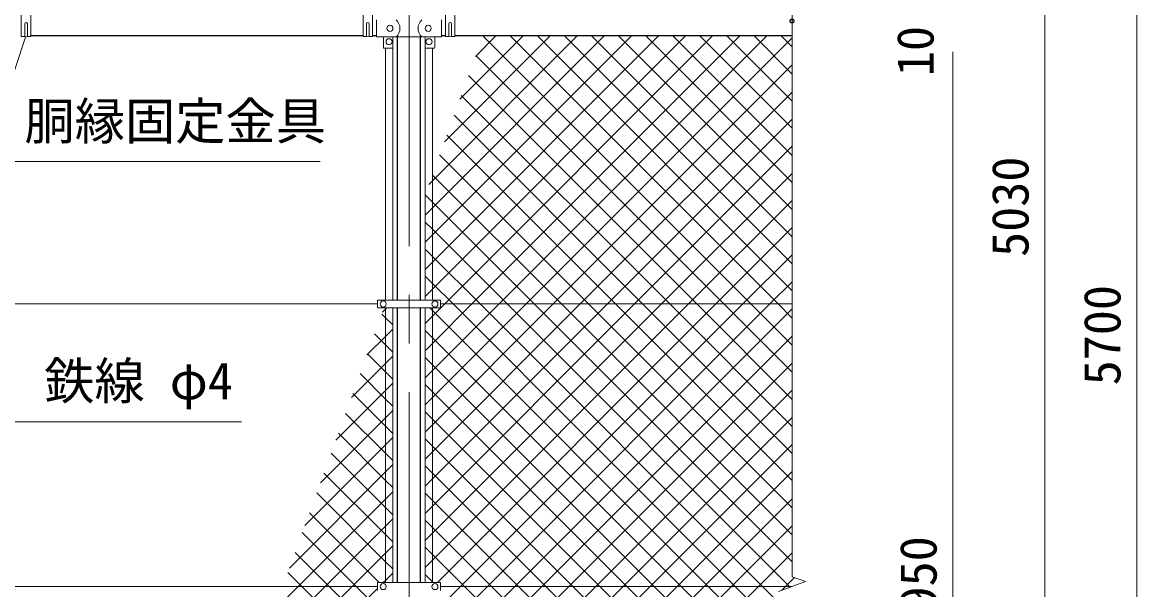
# Model space of a CAD drawing. Units: millimetres, scale not verified. Extents: x -8399 to 8401, y -5940 to 5940.
# Drawn here: x -5403 to -2493, y -393 to 1087 of the extents above; entities that cross this region are included whole.
import ezdxf
from ezdxf.enums import TextEntityAlignment as Align

# ---------------------------------------------------------------- set-up
doc = ezdxf.new("R2010")
doc.units = ezdxf.units.MM
doc.header["$LTSCALE"] = 20
doc.header["$PDMODE"] = 32
doc.header["$PDSIZE"] = 10
doc.linetypes.add('USER1', pattern=[50.8, 31.75, -6.35, 6.35, -6.35])
for name, color, linetype, lineweight in [('0-1_D-STR1', 1, 'Continuous', 25), ('0-4_D-BMK', 2, 'USER1', 13), ('0-5_D-STR-DIM', 7, 'Continuous', 13), ('0-8_D-STR3', 3, 'Continuous', 13), ('0-9_D-STR-TXT', 7, 'Continuous', 13), ('0-D_D-STR2', 7, 'Continuous', 13)]:
    doc.layers.add(name, color=color, linetype=linetype, lineweight=lineweight)
doc.layers.add('0-7_Defpoints', color=8, linetype='Continuous')
doc.styles.add('ＭＳ ゴシック', font='')
doc.styles.get('ＭＳ ゴシック').set_extended_font_data('MS Gothic')

msp = doc.modelspace()

# ---------------------------------------------------------------- linework, layer by layer
at = {"layer": '0-1_D-STR1'}
for p, q in [((-5380.92, 1052.35), (-4513.42, 1052.35)), ((-4488.42, 1052.35), (-4478.42, 1052.35)), ((-4423.67, 362.75), (-4423.67, 1048.85)), ((-4363.17, 362.75), (-4363.17, 1048.85)), ((-4308.42, 1052.35), (-4298.42, 1052.35)), ((-4273.42, 1052.35), (-3393.42, 1052.35)), ((-4423.67, -374.25), (-4423.67, 342.15)), ((-4363.17, -374.25), (-4363.17, 342.15))]:
    msp.add_line(p, q, dxfattribs=at)
at = {"layer": '0-4_D-BMK'}
msp.add_line((-4393.42, 3170.45), (-4393.42, -2629.55), dxfattribs=at)
at = {"layer": '0-5_D-STR-DIM'}
for p, q in [((-2733.42, 3040.45), (-2733.42, -1829.55)), ((-2493.42, 3040.45), (-2493.42, -2499.55)), ((-3393.42, 2084.8), (-3393.42, -358.89)), ((-2973.42, 1010.45), (-2973.42, -1779.55)), ((-2973.42, 1010.45), (-2973.42, 930.45)), ((-3428.66, -397.37), (-3358.18, -371.72)), ((-3358.18, -371.72), (-3393.42, -358.89))]:
    msp.add_line(p, q, dxfattribs=at)
at = {"layer": '0-7_Defpoints'}
msp.add_point((-3393.42, 1090.45), dxfattribs=at)
at = {"layer": '0-8_D-STR3'}
for p, q in [((-5396.92, 1050.56), (-5396.92, 1083.45)), ((-5389.92, 1050.56), (-5389.92, 1083.45)), ((-4504.42, 1050.56), (-4504.42, 1083.45)), ((-4497.42, 1050.56), (-4497.42, 1083.45)), ((-4478.42, 1093.35), (-4478.42, 1049.35)), ((-4308.42, 1093.35), (-4308.42, 1049.35)), ((-4289.42, 1050.56), (-4289.42, 1083.45)), ((-4282.42, 1050.56), (-4282.42, 1083.45)), ((-4478.42, 1049.35), (-4427.22, 1049.35)), ((-4460.42, 1049.35), (-4460.42, 1021.35)), ((-4435.42, 1049.35), (-4435.42, 1021.35)), ((-4427.22, 1048.85), (-4428.22, 1049.35)), ((-4427.22, 1048.85), (-4359.62, 1048.85)), ((-4359.62, 1048.85), (-4358.62, 1049.35)), ((-4359.62, 1049.35), (-4308.42, 1049.35)), ((-4351.42, 1049.35), (-4351.42, 1021.35)), ((-4326.42, 1049.35), (-4326.42, 1021.35)), ((-4437.42, 1019.35), (-4458.42, 1019.35)), ((-4454.92, 362.75), (-4454.92, 1019.35)), ((-4435.92, 362.75), (-4435.92, 1020.03)), ((-4350.92, 362.75), (-4350.92, 1020.03)), ((-4349.42, 1019.35), (-4328.42, 1019.35)), ((-4331.92, 362.75), (-4331.92, 1019.35)), ((-4475.92, 352.45), (-6311.42, 352.45)), ((-4475.92, 362.75), (-4310.92, 362.75)), ((-4475.92, 362.75), (-4475.92, 342.15)), ((-4310.92, 362.75), (-4310.92, 342.15)), ((-3393.42, 352.45), (-4310.92, 352.45)), ((-4475.92, 342.15), (-4310.92, 342.15)), ((-4454.92, -374.25), (-4454.92, 342.15)), ((-4435.92, -374.25), (-4435.92, 342.15)), ((-4350.92, -374.25), (-4350.92, 342.15)), ((-4331.92, -374.25), (-4331.92, 342.15)), ((-4475.92, -374.25), (-4310.92, -374.25)), ((-4475.92, -374.25), (-4475.92, -394.85)), ((-4310.92, -374.25), (-4310.92, -394.85)), ((-4475.92, -384.55), (-6311.42, -384.55)), ((-3393.42, -384.55), (-4310.92, -384.55))]:
    msp.add_line(p, q, dxfattribs=at)
for points in [[(-5396.92, 1139.82), (-5405.92, 1139.82), (-5405.92, 1050.56), (-5396.92, 1050.56)], [(-5389.92, 1050.56), (-5380.92, 1050.56), (-5380.92, 1139.82)], [(-4504.42, 1139.82), (-4513.42, 1139.82), (-4513.42, 1050.56), (-4504.42, 1050.56)], [(-4497.42, 1050.56), (-4488.42, 1050.56), (-4488.42, 1139.82)], [(-4289.42, 1050.56), (-4298.42, 1050.56), (-4298.42, 1139.82)], [(-4282.42, 1139.82), (-4273.42, 1139.82), (-4273.42, 1050.56), (-4282.42, 1050.56)]]:
    msp.add_lwpolyline(points, dxfattribs=at)
for centre in [(-4443.42, 1071.35), (-4343.42, 1071.35), (-4445.42, 1036.35), (-4341.42, 1036.35), (-4460.92, 352.45), (-4325.92, 352.45), (-4460.92, -384.55), (-4325.92, -384.55)]:
    msp.add_circle(centre, 8, dxfattribs=at)
for centre, radius, start, end in [((-5393.42, 1083.45), 3.5, 0, 180), ((-4500.92, 1083.45), 3.5, 0, 180), ((-4445.81, 1071.35), 28.8, 310.19176, 49.80824), ((-4341.04, 1071.35), 28.8, 130.19176, 229.80824), ((-4285.92, 1083.45), 3.5, 0, 180), ((-5393.42, 1056.19), 6.62, 238.10921, 301.89079), ((-4500.92, 1056.19), 6.62, 238.10921, 301.89079), ((-4285.92, 1056.19), 6.62, 238.10921, 301.89079), ((-4458.42, 1021.35), 2, 180, 270), ((-4437.42, 1021.35), 2, 270, 0), ((-4349.42, 1021.35), 2, 180, 270), ((-4328.42, 1021.35), 2, 270, 0)]:
    msp.add_arc(centre, radius, start, end, dxfattribs=at)
at = {"layer": '0-9_D-STR-TXT'}
for points in [[(-4625.47, 724.06), (-5502.45, 724.06), (-5394.39, 1048.75)], [(-4830.82, 45.19), (-5453.48, 45.19), (-5550.27, 350.55)]]:
    msp.add_lwpolyline(points, dxfattribs=at)
at = {"layer": '0-D_D-STR2'}
for p, q in [((-4331.92, 603.15), (-3882.72, 1052.35)), ((-4331.92, 532.44), (-3812.01, 1052.35)), ((-4301.08, 775.41), (-4024.14, 1052.35)), ((-4299.78, 352.45), (-3599.88, 1052.35)), ((-4260.62, 886.59), (-4094.85, 1052.35)), ((-4229.07, 352.45), (-3529.17, 1052.35)), ((-4220.15, 997.76), (-4165.56, 1052.35)), ((-3500.7, 352.45), (-4200.37, 1052.12)), ((-4158.36, 352.45), (-3458.46, 1052.35)), ((-3393.42, 386.6), (-4059.18, 1052.35)), ((-3393.42, 457.31), (-3988.47, 1052.35)), ((-3393.42, 528.02), (-3917.76, 1052.35)), ((-3393.42, 598.73), (-3847.05, 1052.35)), ((-3393.42, 669.44), (-3776.34, 1052.35)), ((-3393.42, 740.15), (-3705.63, 1052.35)), ((-3393.42, 810.86), (-3634.92, 1052.35)), ((-3393.42, 881.57), (-3564.2, 1052.35)), ((-3393.42, 952.28), (-3493.49, 1052.35)), ((-3393.42, 1022.99), (-3422.78, 1052.35)), ((-4087.65, 352.45), (-3393.42, 1046.68)), ((-3571.41, 352.45), (-4219.24, 1000.28)), ((-4016.93, 352.45), (-3393.42, 975.96)), ((-3642.12, 352.45), (-4238.11, 948.44)), ((-3946.22, 352.45), (-3393.42, 905.25)), ((-3712.83, 352.45), (-4256.97, 896.59)), ((-3783.54, 352.45), (-4275.84, 844.75)), ((-3875.51, 352.45), (-3393.42, 834.54)), ((-3854.25, 352.45), (-4294.71, 792.91)), ((-3804.8, 352.45), (-3393.42, 763.83)), ((-3924.96, 352.45), (-4313.58, 741.07)), ((-4350.92, 584.15), (-4331.92, 603.15)), ((-4350.92, 513.44), (-4331.92, 532.44)), ((-4331.92, 476.57), (-4350.92, 495.57)), ((-4207.81, 352.45), (-4331.92, 476.57)), ((-4331.92, 405.86), (-4350.92, 424.86)), ((-4278.52, 352.45), (-4331.92, 405.86)), ((-4331.92, 320.31), (-4299.78, 352.45)), ((-4331.92, 249.6), (-4229.07, 352.45)), ((-4331.92, 178.89), (-4158.36, 352.45)), ((-4331.92, 108.18), (-4087.65, 352.45)), ((-4331.92, 37.46), (-4016.93, 352.45)), ((-4331.92, -33.25), (-3946.22, 352.45)), ((-4331.92, -103.96), (-3875.51, 352.45)), ((-4331.92, -174.67), (-3804.8, 352.45)), ((-3541.52, -384.55), (-4278.52, 352.45)), ((-3470.81, -384.55), (-4207.81, 352.45)), ((-3393.42, -179.09), (-3924.96, 352.45)), ((-3393.42, -108.38), (-3854.25, 352.45)), ((-3393.42, -37.67), (-3783.54, 352.45)), ((-3393.42, 33.04), (-3712.83, 352.45)), ((-3393.42, 103.75), (-3642.12, 352.45)), ((-3393.42, 174.46), (-3571.41, 352.45)), ((-3393.42, 245.18), (-3500.7, 352.45)), ((-4454.92, 316.73), (-4464.53, 326.33)), ((-4350.92, 301.31), (-4331.92, 320.31)), ((-4117.54, -384.55), (-3393.42, 339.57)), ((-4435.92, 297.73), (-4454.92, 316.73)), ((-4454.92, 246.02), (-4483.4, 274.49)), ((-4046.83, -384.55), (-3393.42, 268.86)), ((-4435.92, 227.02), (-4454.92, 246.02)), ((-4350.92, 230.6), (-4331.92, 249.6)), ((-4454.92, 175.3), (-4502.27, 222.65)), ((-4454.92, 197.31), (-4435.92, 216.31)), ((-4331.92, 193.73), (-4350.92, 212.73)), ((-4543.87, 108.36), (-4454.92, 197.31)), ((-4435.92, 156.3), (-4454.92, 175.3)), ((-4350.92, 159.89), (-4331.92, 178.89)), ((-3753.65, -384.55), (-4331.92, 193.73)), ((-3976.12, -384.55), (-3393.42, 198.15)), ((-4454.92, 104.59), (-4521.14, 170.81)), ((-4454.92, 126.6), (-4435.92, 145.6)), ((-4584.33, -2.81), (-4454.92, 126.6)), ((-4454.92, 33.88), (-4540.01, 118.97)), ((-4331.92, 123.02), (-4350.92, 142.02)), ((-3824.36, -384.55), (-4331.92, 123.02)), ((-3905.41, -384.55), (-3393.42, 127.44)), ((-4435.92, 85.59), (-4454.92, 104.59)), ((-4350.92, 89.18), (-4331.92, 108.18)), ((-4454.92, -36.83), (-4558.88, 67.13)), ((-4454.92, 55.89), (-4435.92, 74.89)), ((-4331.92, 52.3), (-4350.92, 71.3)), ((-4624.8, -113.99), (-4454.92, 55.89)), ((-4435.92, 14.88), (-4454.92, 33.88)), ((-4350.92, 18.46), (-4331.92, 37.46)), ((-3895.07, -384.55), (-4331.92, 52.3)), ((-3834.7, -384.55), (-3393.42, 56.73)), ((-4454.92, -107.54), (-4577.75, 15.28)), ((-4454.92, -14.82), (-4435.92, 4.18)), ((-4331.92, -18.41), (-4350.92, 0.59)), ((-4665.26, -225.16), (-4454.92, -14.82)), ((-3965.78, -384.55), (-4331.92, -18.41)), ((-4454.92, -178.25), (-4596.61, -36.56)), ((-4435.92, -55.83), (-4454.92, -36.83)), ((-4350.92, -52.25), (-4331.92, -33.25)), ((-4705.72, -336.34), (-4454.92, -85.54)), ((-4454.92, -85.54), (-4435.92, -66.54)), ((-4331.92, -89.12), (-4350.92, -70.12)), ((-4435.92, -126.54), (-4454.92, -107.54)), ((-4350.92, -122.96), (-4331.92, -103.96)), ((-4036.49, -384.55), (-4331.92, -89.12)), ((-4454.92, -156.25), (-4435.92, -137.25)), ((-4331.92, -159.83), (-4350.92, -140.83)), ((-4683.22, -384.55), (-4454.92, -156.25)), ((-4107.2, -384.55), (-4331.92, -159.83)), ((-4471.06, -374.25), (-4653.22, -192.08)), ((-4435.92, -197.25), (-4454.92, -178.25)), ((-4350.92, -193.67), (-4331.92, -174.67)), ((-4612.51, -384.55), (-4454.92, -226.96)), ((-4454.92, -226.96), (-4435.92, -207.96)), ((-4331.92, -230.54), (-4350.92, -211.54)), ((-4177.91, -384.55), (-4331.92, -230.54)), ((-3551.85, -384.55), (-3393.42, -226.12)), ((-4531.47, -384.55), (-4672.09, -243.93)), ((-4454.92, -297.67), (-4435.92, -278.67)), ((-4331.92, -301.25), (-4350.92, -282.25)), ((-4602.18, -384.55), (-4690.96, -295.77)), ((-4541.8, -384.55), (-4454.92, -297.67)), ((-4248.62, -384.55), (-4331.92, -301.25)), ((-3481.14, -384.55), (-3393.42, -296.83)), ((-4672.89, -384.55), (-4709.83, -347.61)), ((-4867.58, -781.04), (-4475.92, -389.38)), ((-4827.12, -669.86), (-4541.8, -384.55)), ((-4786.65, -558.69), (-4612.51, -384.55)), ((-4746.19, -447.51), (-4683.22, -384.55)), ((-4454.92, -602.51), (-4672.89, -384.55)), ((-4454.92, -531.8), (-4602.18, -384.55)), ((-4454.92, -461.09), (-4531.47, -384.55)), ((-4331.92, -598.93), (-4117.54, -384.55)), ((-4331.92, -669.64), (-4046.83, -384.55)), ((-4331.92, -740.35), (-3976.12, -384.55)), ((-4331.92, -811.06), (-3905.41, -384.55)), ((-4331.92, -881.77), (-3834.7, -384.55)), ((-4288.85, -1121.55), (-3551.85, -384.55)), ((-3511.62, -1121.55), (-4248.62, -384.55)), ((-4218.14, -1121.55), (-3481.14, -384.55)), ((-3440.91, -1121.55), (-4177.91, -384.55)), ((-3393.42, -1098.33), (-4107.2, -384.55)), ((-3393.42, -1027.62), (-4036.49, -384.55)), ((-3393.42, -956.91), (-3965.78, -384.55)), ((-3393.42, -886.2), (-3895.07, -384.55)), ((-3393.42, -815.48), (-3824.36, -384.55)), ((-3393.42, -744.77), (-3753.65, -384.55)), ((-3393.42, -532.64), (-3541.52, -384.55)), ((-3393.42, -461.93), (-3470.81, -384.55))]:
    msp.add_line(p, q, dxfattribs=at)
for points in [[(-4350.92, 442.73), (-4331.92, 461.73), (-3741.3, 1052.35)], [(-4350.92, 372.02), (-4331.92, 391.02), (-3670.59, 1052.35)], [(-4341.54, 664.24), (-4331.92, 673.86), (-3953.43, 1052.35)], [(-3393.42, 315.89), (-3429.99, 352.45), (-4129.89, 1052.35)], [(-4350.92, -264.38), (-4331.92, -245.38), (-3734.09, 352.45), (-3393.42, 693.12)], [(-3393.42, -249.8), (-3995.68, 352.45), (-4331.92, 688.7), (-4332.45, 689.23)], [(-3393.42, -320.51), (-4066.39, 352.45), (-4331.92, 617.99), (-4350.92, 636.99)], [(-4350.92, -335.09), (-4331.92, -316.09), (-3663.38, 352.45), (-3393.42, 622.41)], [(-3398.32, -386.33), (-3400.1, -384.55), (-4137.1, 352.45), (-4331.92, 547.28), (-4350.92, 566.28)], [(-4319.37, -374.25), (-3592.67, 352.45), (-3393.42, 551.7)], [(-4350.92, -476.51), (-4331.92, -457.51), (-4258.96, -384.55), (-3521.96, 352.45), (-3393.42, 480.99)], [(-4350.92, -547.22), (-4331.92, -528.22), (-4188.25, -384.55), (-3451.25, 352.45), (-3393.42, 410.28)], [(-4462.94, 330.71), (-4454.92, 338.73), (-4451.5, 342.15)], [(-3393.42, -603.35), (-3612.23, -384.55), (-4331.92, 335.15), (-4338.93, 342.15)], [(-4503.4, 219.54), (-4454.92, 268.02), (-4435.92, 287.02)], [(-3393.42, -674.06), (-3682.94, -384.55), (-4331.92, 264.44), (-4350.92, 283.44)], [(-4350.92, -971.48), (-4331.92, -952.48), (-3763.99, -384.55), (-3393.42, -13.98)], [(-4350.92, -1042.2), (-4331.92, -1023.2), (-3693.27, -384.55), (-3393.42, -84.7)], [(-4435.92, -267.96), (-4454.92, -248.96), (-4615.48, -88.4)], [(-4435.92, -338.67), (-4454.92, -319.67), (-4634.35, -140.24)], [(-4349.26, -1111.25), (-4331.92, -1093.91), (-3622.56, -384.55), (-3393.42, -155.41)], [(-4460.79, -374.25), (-4454.92, -368.38), (-4435.92, -349.38)], [(-4329.64, -374.25), (-4331.92, -371.96), (-4350.92, -352.96)], [(-3420.17, -394.28), (-3410.43, -384.55), (-3387.09, -361.2)]]:
    msp.add_lwpolyline(points, dxfattribs=at)

# ---------------------------------------------------------------- texts
at = {"layer": '0-5_D-STR-DIM', "style": 'ＭＳ ゴシック'}
for s, p in [('10', (-2994.78, 946.73)), ('5030', (-2746.92, 475.2)), ('5700', (-2506.92, 140.2)), ('2950', (-2986.92, -515.05))]:
    msp.add_text(s, height=96.19, rotation=90, dxfattribs=at).set_placement(p, align=Align.BOTTOM_LEFT)
at = {"layer": '0-9_D-STR-TXT', "style": 'ＭＳ ゴシック'}
for s, p in [('胴縁固定金具', (-5397.55, 752.53)), ('鉄線 φ4', (-5346.05, 74.93))]:
    msp.add_text(s, height=96.19, dxfattribs=at).set_placement(p, align=Align.BOTTOM_LEFT)

doc.saveas('drawing.dxf')
